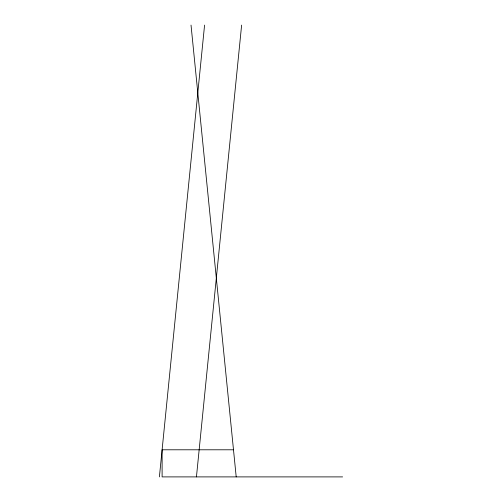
<?xml version="1.0" encoding="UTF-8"?>
<svg xmlns="http://www.w3.org/2000/svg" width="502" height="502" viewBox="0 0 502 502"><rect width="100%" height="100%" fill="white"/><g stroke="black" fill="none" stroke-linecap="round" stroke-linejoin="round"><path stroke-width="0.75" d="M159.398 476.9L204.578 25.1M196.445 476.9L241.625 25.1M233.493 449.792L162.108 449.792L162.108 476.9L342.602 476.9M191.024 25.1L236.204 476.9"/></g></svg>
